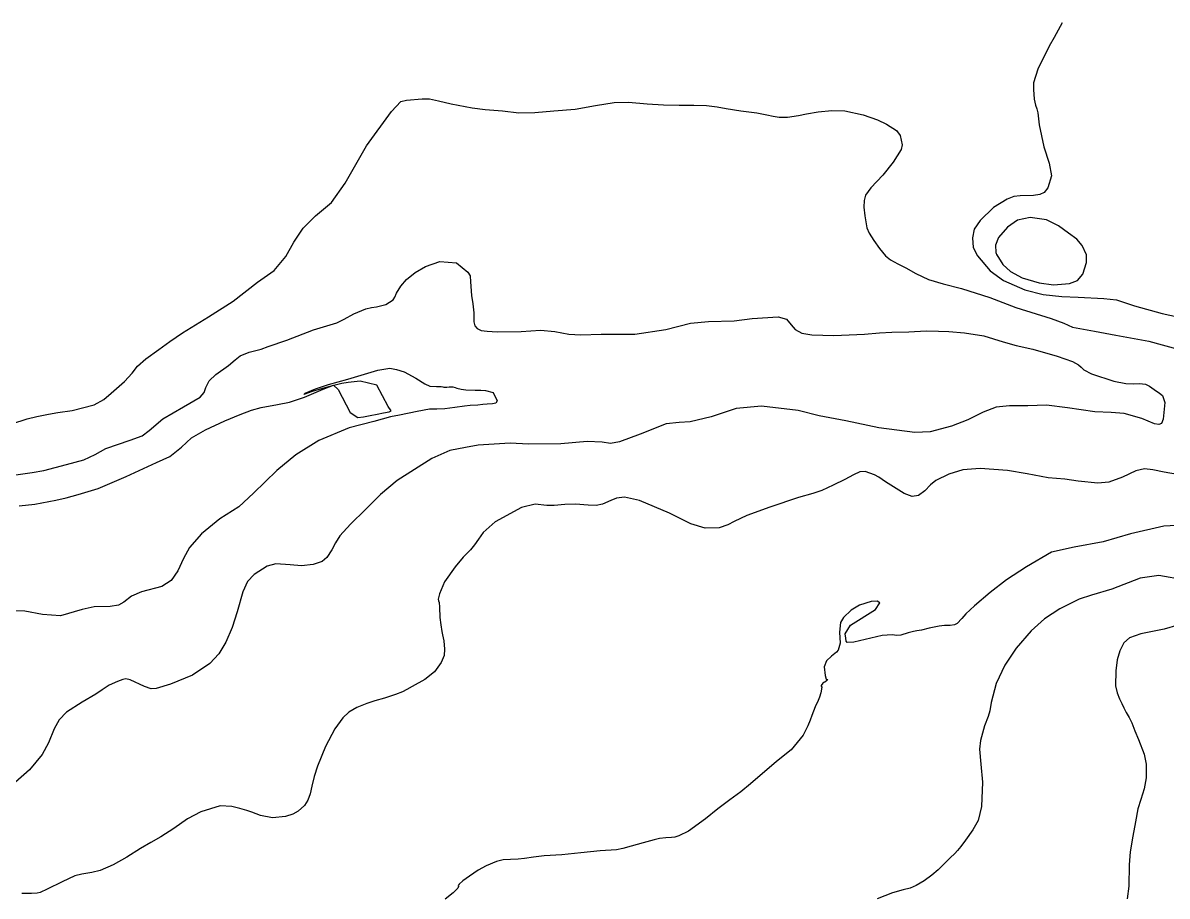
# Model space of a CAD drawing. Extents: x -717077 to -715000, y -984627 to -984000.
# Drawn here: x -716541 to -716014, y -984403 to -984002 of the extents above; entities that cross this region are included whole.
import ezdxf

# ---------------------------------------------------------------- set-up
doc = ezdxf.new("R2010")
doc.units = 0
doc.layers.add('contour_lines', color=1, linetype='CONTINUOUS')

msp = doc.modelspace()

# ---------------------------------------------------------------- linework, layer by layer
at = {"layer": 'contour_lines', "color": 1}
for p, q in [((-716064.327, -984005.104, 275), (-716066.152, -984008.4, 275)), ((-716062.528, -984001.689, 275), (-716064.327, -984005.104, 275)), ((-716066.152, -984008.4, 275), (-716068.476, -984012.43, 275)), ((-716068.476, -984012.43, 275), (-716073.736, -984022.9, 275)), ((-716073.736, -984022.9, 275), (-716075.652, -984029.222, 275)), ((-716075.652, -984029.222, 275), (-716075.778, -984032.348, 275)), ((-716075.778, -984032.348, 275), (-716075.331, -984036.761, 275)), ((-716366.957, -984037.886, 274), (-716364.318, -984037.25, 274)), ((-716364.318, -984037.25, 274), (-716357.046, -984036.674, 274)), ((-716357.046, -984036.674, 274), (-716353.689, -984036.663, 274)), ((-716353.689, -984036.663, 274), (-716349.51, -984037.545, 274)), ((-716349.51, -984037.545, 274), (-716343.806, -984038.948, 274)), ((-716075.331, -984036.761, 275), (-716074.771, -984039.517, 275)), ((-716382.681, -984058.206, 274), (-716371.271, -984042.453, 274)), ((-716371.271, -984042.453, 274), (-716366.957, -984037.886, 274)), ((-716343.806, -984038.948, 274), (-716334.054, -984040.747, 274)), ((-716334.054, -984040.747, 274), (-716328.025, -984041.523, 274)), ((-716328.025, -984041.523, 274), (-716320.124, -984042.117, 274)), ((-716320.124, -984042.117, 274), (-716312.548, -984043.001, 274)), ((-716312.548, -984043.001, 274), (-716305.259, -984042.876, 274)), ((-716305.259, -984042.876, 274), (-716296.495, -984042.134, 274)), ((-716296.495, -984042.134, 274), (-716286.717, -984041.322, 274)), ((-716286.717, -984041.322, 274), (-716277.346, -984039.732, 274)), ((-716277.346, -984039.732, 274), (-716268.644, -984038.318, 274)), ((-716268.644, -984038.318, 274), (-716262.084, -984038.139, 274)), ((-716262.084, -984038.139, 274), (-716253.581, -984038.884, 274)), ((-716253.581, -984038.884, 274), (-716246.053, -984039.296, 274)), ((-716246.053, -984039.296, 274), (-716238.807, -984039.45, 274)), ((-716238.807, -984039.45, 274), (-716232.026, -984039.482, 274)), ((-716232.026, -984039.482, 274), (-716226.281, -984039.74, 274)), ((-716226.281, -984039.74, 274), (-716221.233, -984040.363, 274)), ((-716221.233, -984040.363, 274), (-716217.188, -984041.015, 274)), ((-716217.188, -984041.015, 274), (-716210.385, -984042.097, 274)), ((-716210.385, -984042.097, 274), (-716203.105, -984043.114, 274)), ((-716180.118, -984043.515, 274), (-716174.783, -984042.648, 274)), ((-716174.783, -984042.648, 274), (-716168.604, -984041.909, 274)), ((-716168.604, -984041.909, 274), (-716162.532, -984042.136, 274)), ((-716162.532, -984042.136, 274), (-716154.035, -984044.047, 274)), ((-716074.771, -984039.517, 275), (-716074.137, -984041.256, 275)), ((-716074.137, -984041.256, 275), (-716073.708, -984043.037, 275)), ((-716073.708, -984043.037, 275), (-716073.049, -984048.565, 275)), ((-716203.105, -984043.114, 274), (-716198.511, -984043.989, 274)), ((-716198.511, -984043.989, 274), (-716195.488, -984044.607, 274)), ((-716195.488, -984044.607, 274), (-716192.709, -984045.044, 274)), ((-716192.709, -984045.044, 274), (-716189.003, -984045.083, 274)), ((-716189.003, -984045.083, 274), (-716183.909, -984044.255, 274)), ((-716183.909, -984044.255, 274), (-716180.118, -984043.515, 274)), ((-716154.035, -984044.047, 274), (-716147.513, -984046.269, 274)), ((-716147.513, -984046.269, 274), (-716143.34, -984048.197, 274)), ((-716143.34, -984048.197, 274), (-716138.706, -984051.229, 274)), ((-716138.706, -984051.229, 274), (-716137.012, -984053.533, 274)), ((-716137.012, -984053.533, 274), (-716136.148, -984057.71, 274)), ((-716073.049, -984048.565, 275), (-716070.933, -984058.687, 275)), ((-716392.498, -984075.455, 274), (-716382.681, -984058.206, 274)), ((-716136.148, -984057.71, 274), (-716136.664, -984059.976, 274)), ((-716070.933, -984058.687, 275), (-716068.519, -984066.267, 275)), ((-716136.664, -984059.976, 274), (-716140.31, -984065.809, 274)), ((-716140.31, -984065.809, 274), (-716145.087, -984071.737, 274)), ((-716068.519, -984066.267, 275), (-716067.461, -984071.953, 275)), ((-716145.087, -984071.737, 274), (-716150.65, -984077.576, 274)), ((-716067.461, -984071.953, 275), (-716069.096, -984077.537, 275)), ((-716398.887, -984084.221, 274), (-716392.498, -984075.455, 274)), ((-716150.65, -984077.576, 274), (-716153.01, -984080.982, 274)), ((-716070.81, -984079.655, 275), (-716072.822, -984080.643, 275)), ((-716069.096, -984077.537, 275), (-716070.81, -984079.655, 275)), ((-716406.232, -984090.486, 274), (-716398.887, -984084.221, 274)), ((-716153.702, -984083.333, 274), (-716153.839, -984086.475, 274)), ((-716153.01, -984080.982, 274), (-716153.702, -984083.333, 274)), ((-716087.896, -984082.735, 275), (-716094.081, -984086.58, 275)), ((-716084.752, -984081.538, 275), (-716087.896, -984082.735, 275)), ((-716081.79, -984081.209, 275), (-716084.752, -984081.538, 275)), ((-716075.679, -984081.106, 275), (-716081.79, -984081.209, 275)), ((-716072.822, -984080.643, 275), (-716075.679, -984081.106, 275)), ((-716153.839, -984086.475, 274), (-716153.41, -984090.472, 274)), ((-716094.081, -984086.58, 275), (-716100.323, -984092.525, 275)), ((-716411.896, -984096.137, 274), (-716406.232, -984090.486, 274)), ((-716153.41, -984090.472, 274), (-716152.406, -984095.935, 274)), ((-716100.323, -984092.525, 275), (-716102.992, -984096.608, 275)), ((-716087.73, -984095.69, 276), (-716091.815, -984100.327, 276)), ((-716082.999, -984092.448, 276), (-716087.73, -984095.69, 276)), ((-716077.197, -984091.229, 276), (-716082.999, -984092.448, 276)), ((-716069.748, -984092.243, 276), (-716077.197, -984091.229, 276)), ((-716064.257, -984094.995, 276), (-716069.748, -984092.243, 276)), ((-716059.599, -984098.409, 276), (-716064.257, -984094.995, 276)), ((-716416.172, -984102.537, 274), (-716411.896, -984096.137, 274)), ((-716152.406, -984095.935, 274), (-716151.419, -984098.407, 274)), ((-716151.419, -984098.407, 274), (-716149.193, -984101.757, 274)), ((-716102.992, -984096.608, 275), (-716103.797, -984100.468, 275)), ((-716103.797, -984100.468, 275), (-716103.417, -984105.003, 275)), ((-716091.815, -984100.327, 276), (-716093.273, -984103.985, 276)), ((-716055.769, -984101.196, 276), (-716059.599, -984098.409, 276)), ((-716419.781, -984109.156, 274), (-716416.172, -984102.537, 274)), ((-716149.193, -984101.757, 274), (-716146.534, -984105.448, 274)), ((-716146.534, -984105.448, 274), (-716143.754, -984108.829, 274)), ((-716103.417, -984105.003, 275), (-716101.451, -984108.871, 275)), ((-716093.273, -984103.985, 276), (-716092.987, -984107.239, 276)), ((-716053.268, -984103.993, 276), (-716055.769, -984101.196, 276)), ((-716051.361, -984108.37, 276), (-716053.268, -984103.993, 276)), ((-716425.171, -984115.639, 274), (-716419.781, -984109.156, 274)), ((-716355.623, -984113.777, 273), (-716348.969, -984111.473, 273)), ((-716348.969, -984111.473, 273), (-716341.342, -984112.087, 273)), ((-716143.754, -984108.829, 274), (-716141.581, -984110.6, 274)), ((-716141.581, -984110.6, 274), (-716138.121, -984112.459, 274)), ((-716101.451, -984108.871, 275), (-716095.625, -984115.69, 275)), ((-716092.987, -984107.239, 276), (-716092.569, -984108.484, 276)), ((-716092.618, -984108.406, 276), (-716089.816, -984112.824, 276)), ((-716051.307, -984111.845, 276), (-716051.361, -984108.37, 276)), ((-716432.925, -984120.938, 274), (-716425.171, -984115.639, 274)), ((-716364.322, -984119.679, 273), (-716360.263, -984116.42, 273)), ((-716360.263, -984116.42, 273), (-716355.623, -984113.777, 273)), ((-716341.342, -984112.087, 273), (-716336.038, -984116.276, 273)), ((-716336.038, -984116.276, 273), (-716334.972, -984118.058, 273)), ((-716138.121, -984112.459, 274), (-716134.426, -984114.36, 274)), ((-716134.426, -984114.36, 274), (-716129.928, -984116.875, 274)), ((-716095.625, -984115.69, 275), (-716089.462, -984120.175, 275)), ((-716089.816, -984112.824, 276), (-716086.337, -984116.087, 276)), ((-716086.337, -984116.087, 276), (-716081.001, -984118.973, 276)), ((-716053.044, -984117.232, 276), (-716051.307, -984111.845, 276)), ((-716444.144, -984129.667, 274), (-716432.925, -984120.938, 274)), ((-716366.954, -984122.804, 273), (-716364.322, -984119.679, 273)), ((-716334.972, -984118.058, 273), (-716334.776, -984120.825, 273)), ((-716334.776, -984120.825, 273), (-716334.309, -984127.077, 273)), ((-716129.928, -984116.875, 274), (-716124.099, -984119.718, 274)), ((-716124.099, -984119.718, 274), (-716117.335, -984121.765, 274)), ((-716117.335, -984121.765, 274), (-716108.861, -984123.916, 274)), ((-716089.462, -984120.175, 275), (-716079.721, -984124.443, 275)), ((-716081.001, -984118.973, 276), (-716073.129, -984121.303, 276)), ((-716073.129, -984121.303, 276), (-716066.536, -984122.093, 276)), ((-716066.536, -984122.093, 276), (-716059.067, -984121.61, 276)), ((-716059.067, -984121.61, 276), (-716055.439, -984120.209, 276)), ((-716055.439, -984120.209, 276), (-716053.044, -984117.232, 276)), ((-716369.68, -984127.858, 273), (-716368.926, -984126.061, 273)), ((-716368.926, -984126.061, 273), (-716366.954, -984122.804, 273)), ((-716334.309, -984127.077, 273), (-716333.833, -984130.972, 273)), ((-716108.861, -984123.916, 274), (-716095.883, -984127.999, 274)), ((-716079.721, -984124.443, 275), (-716071.228, -984126.578, 275)), ((-716071.228, -984126.578, 275), (-716062.638, -984127.594, 275)), ((-716455.461, -984136.903, 274), (-716444.144, -984129.667, 274)), ((-716383.074, -984133.27, 273), (-716380.4, -984132.584, 273)), ((-716380.4, -984132.584, 273), (-716378.044, -984132.243, 273)), ((-716378.044, -984132.243, 273), (-716373.863, -984131.135, 273)), ((-716373.863, -984131.135, 273), (-716370.501, -984129.006, 273)), ((-716370.501, -984129.006, 273), (-716369.68, -984127.858, 273)), ((-716333.833, -984130.972, 273), (-716333.363, -984135.091, 273)), ((-716095.883, -984127.999, 274), (-716083.786, -984132.554, 274)), ((-716083.786, -984132.554, 274), (-716067.611, -984137.606, 274)), ((-716062.638, -984127.594, 275), (-716055.187, -984127.789, 275)), ((-716055.187, -984127.789, 275), (-716043.379, -984128.397, 275)), ((-716043.379, -984128.397, 275), (-716037.563, -984129.078, 275)), ((-716037.563, -984129.078, 275), (-716029.173, -984131.846, 275)), ((-716029.173, -984131.846, 275), (-716016.528, -984135.376, 275)), ((-716467.337, -984144.301, 274), (-716455.461, -984136.903, 274)), ((-716392.983, -984137.965, 273), (-716388.501, -984135.505, 273)), ((-716388.501, -984135.505, 273), (-716383.074, -984133.27, 273)), ((-716333.363, -984135.091, 273), (-716333.289, -984139.18, 273)), ((-716213.513, -984138.736, 273), (-716205.256, -984137.636, 273)), ((-716205.256, -984137.636, 273), (-716193.227, -984136.819, 273)), ((-716193.227, -984136.819, 273), (-716189.462, -984137.91, 273)), ((-716067.611, -984137.606, 274), (-716061.805, -984139.826, 274)), ((-716016.528, -984135.376, 275), (-716000.863, -984138.667, 275)), ((-716419.31, -984147.535, 273), (-716407.079, -984142.82, 273)), ((-716407.079, -984142.82, 273), (-716399.505, -984140.614, 273)), ((-716399.505, -984140.614, 273), (-716396.411, -984139.686, 273)), ((-716396.411, -984139.686, 273), (-716392.983, -984137.965, 273)), ((-716333.289, -984139.18, 273), (-716332.836, -984141.023, 273)), ((-716332.836, -984141.023, 273), (-716331.843, -984142.185, 273)), ((-716331.843, -984142.185, 273), (-716329.933, -984143.117, 273)), ((-716329.933, -984143.117, 273), (-716327.175, -984143.503, 273)), ((-716311.547, -984143.63, 273), (-716302.626, -984142.98, 273)), ((-716302.626, -984142.98, 273), (-716296.036, -984143.675, 273)), ((-716259.186, -984144.782, 273), (-716244.864, -984142.656, 273)), ((-716244.864, -984142.656, 273), (-716233.576, -984139.837, 273)), ((-716233.576, -984139.837, 273), (-716225.23, -984139.033, 273)), ((-716225.23, -984139.033, 273), (-716213.513, -984138.736, 273)), ((-716189.462, -984137.91, 273), (-716187.247, -984140.552, 273)), ((-716187.247, -984140.552, 273), (-716185.401, -984142.68, 273)), ((-716185.401, -984142.68, 273), (-716182.413, -984144.329, 273)), ((-716061.805, -984139.826, 274), (-716057.799, -984141.577, 274)), ((-716057.799, -984141.577, 274), (-716047.634, -984143.475, 274)), ((-716478.259, -984151.831, 274), (-716473.244, -984148.294, 274)), ((-716473.244, -984148.294, 274), (-716467.337, -984144.301, 274)), ((-716427.924, -984150.577, 273), (-716419.31, -984147.535, 273)), ((-716327.175, -984143.503, 273), (-716322.568, -984143.81, 273)), ((-716322.568, -984143.81, 273), (-716311.547, -984143.63, 273)), ((-716296.036, -984143.675, 273), (-716289.579, -984144.829, 273)), ((-716289.579, -984144.829, 273), (-716284.122, -984145.093, 273)), ((-716284.122, -984145.093, 273), (-716274.637, -984144.808, 273)), ((-716274.637, -984144.808, 273), (-716259.186, -984144.782, 273)), ((-716182.413, -984144.329, 273), (-716177.688, -984145.163, 273)), ((-716177.688, -984145.163, 273), (-716167.667, -984145.521, 273)), ((-716167.667, -984145.521, 273), (-716153.428, -984144.776, 273)), ((-716153.428, -984144.776, 273), (-716146.556, -984144.268, 273)), ((-716146.556, -984144.268, 273), (-716140.895, -984143.878, 273)), ((-716140.895, -984143.878, 273), (-716133.117, -984143.784, 273)), ((-716133.117, -984143.784, 273), (-716125.148, -984143.318, 273)), ((-716125.148, -984143.318, 273), (-716119.44, -984143.398, 273)), ((-716119.44, -984143.398, 273), (-716114.676, -984143.563, 273)), ((-716114.676, -984143.563, 273), (-716107.444, -984144.264, 273)), ((-716107.444, -984144.264, 273), (-716098.631, -984145.556, 273)), ((-716098.631, -984145.556, 273), (-716089.726, -984148.443, 273)), ((-716047.634, -984143.475, 274), (-716037.866, -984145.321, 274)), ((-716037.866, -984145.321, 274), (-716022.622, -984148.006, 274)), ((-716022.622, -984148.006, 274), (-716008.601, -984151.861, 274)), ((-716484.341, -984156.14, 274), (-716478.259, -984151.831, 274)), ((-716440.89, -984154.874, 273), (-716436.707, -984153.082, 273)), ((-716436.707, -984153.082, 273), (-716433.071, -984152.197, 273)), ((-716433.071, -984152.197, 273), (-716431.232, -984151.772, 273)), ((-716431.232, -984151.772, 273), (-716427.924, -984150.577, 273)), ((-716089.726, -984148.443, 273), (-716083.748, -984150.088, 273)), ((-716083.748, -984150.088, 273), (-716076.053, -984151.726, 273)), ((-716076.053, -984151.726, 273), (-716064.846, -984154.989, 273)), ((-716488.081, -984159.532, 274), (-716484.341, -984156.14, 274)), ((-716446.213, -984159.288, 273), (-716443.099, -984156.593, 273)), ((-716443.099, -984156.593, 273), (-716440.89, -984154.874, 273)), ((-716064.846, -984154.989, 273), (-716057.806, -984157.374, 273)), ((-716057.806, -984157.374, 273), (-716054.939, -984158.909, 273)), ((-716054.939, -984158.909, 273), (-716053.768, -984159.986, 273)), ((-716494.123, -984166.662, 274), (-716490.628, -984162.746, 274)), ((-716490.628, -984162.746, 274), (-716488.081, -984159.532, 274)), ((-716455.104, -984166.266, 273), (-716452.022, -984163.394, 273)), ((-716452.022, -984163.394, 273), (-716446.213, -984159.288, 273)), ((-716391.363, -984165.501, 272), (-716377.433, -984161.349, 272)), ((-716377.433, -984161.349, 272), (-716372.02, -984160.535, 272)), ((-716372.02, -984160.535, 272), (-716368.864, -984161.077, 272)), ((-716368.864, -984161.077, 272), (-716365.362, -984162.179, 272)), ((-716365.362, -984162.179, 272), (-716359.93, -984165.11, 272)), ((-716053.768, -984159.986, 273), (-716052.471, -984161.315, 273)), ((-716052.471, -984161.315, 273), (-716049.018, -984163.12, 273)), ((-716049.018, -984163.12, 273), (-716038.695, -984166.498, 273)), ((-716500.204, -984172.004, 274), (-716494.123, -984166.662, 274)), ((-716457.404, -984171.714, 273), (-716456.704, -984169.415, 273)), ((-716456.704, -984169.415, 273), (-716455.104, -984166.266, 273)), ((-716406.167, -984169.966, 272), (-716400.231, -984168.015, 272)), ((-716399.514, -984168.876, 272), (-716402.895, -984169.823, 272)), ((-716402.595, -984170.195, 272), (-716397.937, -984168.315, 272)), ((-716400.231, -984168.015, 272), (-716391.363, -984165.501, 272)), ((-716396.52, -984168.132, 272), (-716399.514, -984168.876, 272)), ((-716397.937, -984168.315, 272), (-716395.68, -984170.255, 272)), ((-716394.081, -984167.575, 272), (-716396.52, -984168.132, 272)), ((-716391.096, -984167.09, 272), (-716394.081, -984167.575, 272)), ((-716385.635, -984166.539, 272), (-716391.096, -984167.09, 272)), ((-716377.937, -984168.274, 272), (-716385.635, -984166.539, 272)), ((-716372.748, -984178.138, 272), (-716377.937, -984168.274, 272)), ((-716359.93, -984165.11, 272), (-716355.854, -984167.75, 272)), ((-716355.854, -984167.75, 272), (-716353.559, -984168.763, 272)), ((-716353.559, -984168.763, 272), (-716350.429, -984168.955, 272)), ((-716350.429, -984168.955, 272), (-716348.307, -984168.993, 272)), ((-716348.307, -984168.993, 272), (-716347.531, -984169.082, 272)), ((-716347.531, -984169.082, 272), (-716347.144, -984169.221, 272)), ((-716347.144, -984169.221, 272), (-716346.41, -984169.296, 272)), ((-716346.41, -984169.296, 272), (-716345.768, -984169.211, 272)), ((-716345.768, -984169.211, 272), (-716344.662, -984169.019, 272)), ((-716344.662, -984169.019, 272), (-716342.977, -984169.07, 272)), ((-716342.977, -984169.07, 272), (-716341.911, -984169.352, 272)), ((-716341.911, -984169.352, 272), (-716341.056, -984169.738, 272)), ((-716038.695, -984166.498, 273), (-716033.269, -984167.582, 273)), ((-716033.269, -984167.582, 273), (-716029.594, -984167.657, 273)), ((-716029.594, -984167.657, 273), (-716026.86, -984167.48, 273)), ((-716026.86, -984167.48, 273), (-716024.109, -984167.917, 273)), ((-716024.109, -984167.917, 273), (-716022.309, -984168.8, 273)), ((-716022.309, -984168.8, 273), (-716020.203, -984170.284, 273)), ((-716503.619, -984174.926, 274), (-716500.204, -984172.004, 274)), ((-716467.01, -984178.245, 273), (-716459.315, -984173.864, 273)), ((-716459.315, -984173.864, 273), (-716457.404, -984171.714, 273)), ((-716418.077, -984176.08, 272), (-716411.231, -984173.854, 272)), ((-716407.688, -984171.266, 272), (-716411.498, -984172.637, 272)), ((-716411.498, -984172.637, 272), (-716410.862, -984172.041, 272)), ((-716411.231, -984173.854, 272), (-716402.595, -984170.195, 272)), ((-716410.862, -984172.041, 272), (-716406.167, -984169.966, 272)), ((-716402.895, -984169.823, 272), (-716407.688, -984171.266, 272)), ((-716395.68, -984170.255, 272), (-716390.298, -984180.884, 272)), ((-716341.056, -984169.738, 272), (-716339.186, -984170.185, 272)), ((-716339.186, -984170.185, 272), (-716336.914, -984170.492, 272)), ((-716336.914, -984170.492, 272), (-716332.68, -984170.603, 272)), ((-716332.68, -984170.603, 272), (-716330.065, -984170.611, 272)), ((-716330.065, -984170.611, 272), (-716327.955, -984170.685, 272)), ((-716327.955, -984170.685, 272), (-716324.43, -984171.678, 272)), ((-716324.43, -984171.678, 272), (-716322.601, -984175.442, 272)), ((-716020.203, -984170.284, 273), (-716017.788, -984171.938, 273)), ((-716017.788, -984171.938, 273), (-716016.412, -984173.092, 273)), ((-716016.412, -984173.092, 273), (-716015.298, -984176.219, 273)), ((-716518.192, -984179.995, 274), (-716508.129, -984177.358, 274)), ((-716508.129, -984177.358, 274), (-716503.619, -984174.926, 274)), ((-716476.403, -984183.773, 273), (-716467.01, -984178.245, 273)), ((-716440.904, -984181.76, 272), (-716435.584, -984179.827, 272)), ((-716435.584, -984179.827, 272), (-716431.264, -984178.599, 272)), ((-716431.264, -984178.599, 272), (-716423.667, -984177.177, 272)), ((-716423.667, -984177.177, 272), (-716418.077, -984176.08, 272)), ((-716371.316, -984180.174, 272), (-716372.748, -984178.138, 272)), ((-716353.662, -984179.342, 272), (-716359.312, -984180.375, 272)), ((-716350.387, -984179.271, 272), (-716353.662, -984179.342, 272)), ((-716346.713, -984179.15, 272), (-716350.387, -984179.271, 272)), ((-716342.085, -984178.57, 272), (-716346.713, -984179.15, 272)), ((-716337.664, -984177.957, 272), (-716342.085, -984178.57, 272)), ((-716334.976, -984177.661, 272), (-716337.664, -984177.957, 272)), ((-716331.538, -984177.513, 272), (-716334.976, -984177.661, 272)), ((-716329.09, -984177.24, 272), (-716331.538, -984177.513, 272)), ((-716327.107, -984177.005, 272), (-716329.09, -984177.24, 272)), ((-716324.689, -984176.829, 272), (-716327.107, -984177.005, 272)), ((-716323.183, -984176.558, 272), (-716324.689, -984176.829, 272)), ((-716322.601, -984175.442, 272), (-716323.183, -984176.558, 272)), ((-716212.539, -984179.012, 273), (-716224.067, -984182.808, 273)), ((-716200.875, -984177.984, 273), (-716212.539, -984179.012, 273)), ((-716184.051, -984179.919, 273), (-716200.875, -984177.984, 273)), ((-716174.288, -984182.436, 273), (-716184.051, -984179.919, 273)), ((-716092.95, -984178.46, 273), (-716098.921, -984180.666, 273)), ((-716086.799, -984177.749, 273), (-716092.95, -984178.46, 273)), ((-716078.342, -984177.782, 273), (-716086.799, -984177.749, 273)), ((-716069.802, -984177.569, 273), (-716078.342, -984177.782, 273)), ((-716060.037, -984178.712, 273), (-716069.802, -984177.569, 273)), ((-716047.547, -984180.517, 273), (-716060.037, -984178.712, 273)), ((-716015.298, -984176.219, 273), (-716015.975, -984183.964, 273)), ((-716546.02, -984186.058, 274), (-716538.936, -984183.77, 274)), ((-716538.936, -984183.77, 274), (-716534.506, -984182.641, 274)), ((-716534.506, -984182.641, 274), (-716529.078, -984181.626, 274)), ((-716529.078, -984181.626, 274), (-716524.764, -984180.927, 274)), ((-716524.764, -984180.927, 274), (-716518.192, -984179.995, 274)), ((-716482.679, -984189.156, 273), (-716476.403, -984183.773, 273)), ((-716456.809, -984188.878, 272), (-716447.85, -984184.637, 272)), ((-716447.85, -984184.637, 272), (-716440.904, -984181.76, 272)), ((-716379.355, -984185.044, 272), (-716390.732, -984187.998, 272)), ((-716390.298, -984180.884, 272), (-716386.624, -984183.11, 272)), ((-716386.624, -984183.11, 272), (-716384.125, -984182.909, 272)), ((-716384.125, -984182.909, 272), (-716380.951, -984182.315, 272)), ((-716380.951, -984182.315, 272), (-716377.783, -984181.662, 272)), ((-716371.615, -984182.918, 272), (-716379.355, -984185.044, 272)), ((-716377.783, -984181.662, 272), (-716374.821, -984181.084, 272)), ((-716374.821, -984181.084, 272), (-716372.213, -984180.493, 272)), ((-716372.213, -984180.493, 272), (-716371.316, -984180.174, 272)), ((-716367.47, -984182.032, 272), (-716371.615, -984182.918, 272)), ((-716359.312, -984180.375, 272), (-716367.47, -984182.032, 272)), ((-716233.754, -984185.171, 273), (-716238.785, -984185.423, 273)), ((-716224.067, -984182.808, 273), (-716233.754, -984185.171, 273)), ((-716162.074, -984184.782, 273), (-716174.288, -984182.436, 273)), ((-716146.928, -984187.936, 273), (-716162.074, -984184.782, 273)), ((-716105.981, -984184.219, 273), (-716113.503, -984187.236, 273)), ((-716098.921, -984180.666, 273), (-716105.981, -984184.219, 273)), ((-716039.907, -984180.843, 273), (-716047.547, -984180.517, 273)), ((-716034.037, -984181.259, 273), (-716039.907, -984180.843, 273)), ((-716025.851, -984183.695, 273), (-716034.037, -984181.259, 273)), ((-716019.976, -984186.049, 273), (-716025.851, -984183.695, 273)), ((-716015.975, -984183.964, 273), (-716016.738, -984185.987, 273)), ((-716486.029, -984191.638, 273), (-716482.679, -984189.156, 273)), ((-716463.235, -984192.479, 272), (-716456.809, -984188.878, 272)), ((-716390.732, -984187.998, 272), (-716404.67, -984193.69, 272)), ((-716244.717, -984186.084, 273), (-716256.721, -984190.796, 273)), ((-716238.785, -984185.423, 273), (-716244.717, -984186.084, 273)), ((-716130.376, -984190.113, 273), (-716146.928, -984187.936, 273)), ((-716123.333, -984189.74, 273), (-716130.376, -984190.113, 273)), ((-716113.503, -984187.236, 273), (-716123.333, -984189.74, 273)), ((-716017.99, -984186.41, 273), (-716019.976, -984186.049, 273)), ((-716016.738, -984185.987, 273), (-716017.99, -984186.41, 273)), ((-716502.649, -984197.481, 273), (-716491.411, -984193.643, 273)), ((-716491.411, -984193.643, 273), (-716486.029, -984191.638, 273)), ((-716467.881, -984196.895, 272), (-716463.235, -984192.479, 272)), ((-716404.67, -984193.69, 272), (-716415.211, -984200.316, 272)), ((-716324.024, -984195.457, 273), (-716331.267, -984195.93, 273)), ((-716316.568, -984195.026, 273), (-716324.024, -984195.457, 273)), ((-716308.166, -984195.463, 273), (-716316.568, -984195.026, 273)), ((-716293.24, -984195.32, 273), (-716308.166, -984195.463, 273)), ((-716281.082, -984194.201, 273), (-716293.24, -984195.32, 273)), ((-716274.222, -984194.538, 273), (-716281.082, -984194.201, 273)), ((-716270.436, -984195.169, 273), (-716274.222, -984194.538, 273)), ((-716266.274, -984194.297, 273), (-716270.436, -984195.169, 273)), ((-716256.721, -984190.796, 273), (-716266.274, -984194.297, 273)), ((-716512.846, -984202.604, 273), (-716507.604, -984200.151, 273)), ((-716507.604, -984200.151, 273), (-716502.649, -984197.481, 273)), ((-716473.215, -984201.121, 272), (-716467.881, -984196.895, 272)), ((-716415.211, -984200.316, 272), (-716423.986, -984207.482, 272)), ((-716344.332, -984198.337, 273), (-716352.567, -984202.072, 273)), ((-716337.07, -984197.029, 273), (-716344.332, -984198.337, 273)), ((-716331.267, -984195.93, 273), (-716337.07, -984197.029, 273)), ((-716531.298, -984207.582, 273), (-716520.753, -984204.722, 273)), ((-716520.753, -984204.722, 273), (-716512.846, -984202.604, 273)), ((-716493.258, -984210.274, 272), (-716479.421, -984203.844, 272)), ((-716479.421, -984203.844, 272), (-716473.215, -984201.121, 272)), ((-716352.567, -984202.072, 273), (-716368.599, -984212.112, 273)), ((-716547.305, -984209.936, 273), (-716536.575, -984208.457, 273)), ((-716536.575, -984208.457, 273), (-716531.298, -984207.582, 273)), ((-716506.271, -984215.841, 272), (-716493.258, -984210.274, 272)), ((-716423.986, -984207.482, 272), (-716434.674, -984218.011, 272)), ((-716158.552, -984209.545, 274), (-716162.61, -984211.623, 274)), ((-716155.633, -984208.111, 274), (-716158.552, -984209.545, 274)), ((-716153.245, -984208.054, 274), (-716155.633, -984208.111, 274)), ((-716148.851, -984209.485, 274), (-716153.245, -984208.054, 274)), ((-716146.824, -984210.688, 274), (-716148.851, -984209.485, 274)), ((-716143.776, -984212.8, 274), (-716146.824, -984210.688, 274)), ((-716114.678, -984209.251, 274), (-716120.698, -984212.134, 274)), ((-716108.303, -984207.285, 274), (-716114.678, -984209.251, 274)), ((-716100.234, -984206.609, 274), (-716108.303, -984207.285, 274)), ((-716087.684, -984207.493, 274), (-716100.234, -984206.609, 274)), ((-716078.556, -984209.073, 274), (-716087.684, -984207.493, 274)), ((-716068.889, -984210.886, 274), (-716078.556, -984209.073, 274)), ((-716061.255, -984211.516, 274), (-716068.889, -984210.886, 274)), ((-716055.117, -984212.385, 274), (-716061.255, -984211.516, 274)), ((-716034.7, -984210.633, 274), (-716041.032, -984212.991, 274)), ((-716028.604, -984207.683, 274), (-716034.7, -984210.633, 274)), ((-716024.639, -984206.773, 274), (-716028.604, -984207.683, 274)), ((-716020.812, -984207.284, 274), (-716024.639, -984206.773, 274)), ((-716015.512, -984208.27, 274), (-716020.812, -984207.284, 274)), ((-716003.368, -984210.536, 274), (-716015.512, -984208.27, 274)), ((-716515.391, -984218.588, 272), (-716506.271, -984215.841, 272)), ((-716368.599, -984212.112, 273), (-716376.332, -984218.659, 273)), ((-716173.078, -984216.721, 274), (-716177.295, -984218.104, 274)), ((-716167.936, -984214.294, 274), (-716173.078, -984216.721, 274)), ((-716162.61, -984211.623, 274), (-716167.936, -984214.294, 274)), ((-716135.247, -984218.168, 274), (-716143.776, -984212.8, 274)), ((-716125.726, -984216.844, 274), (-716128.672, -984219.004, 274)), ((-716123.156, -984214.101, 274), (-716125.726, -984216.844, 274)), ((-716120.698, -984212.134, 274), (-716123.156, -984214.101, 274)), ((-716046.146, -984213.368, 274), (-716055.117, -984212.385, 274)), ((-716041.032, -984212.991, 274), (-716046.146, -984213.368, 274)), ((-716535.4, -984223.003, 272), (-716525.662, -984221.208, 272)), ((-716525.662, -984221.208, 272), (-716520.891, -984220.174, 272)), ((-716520.891, -984220.174, 272), (-716515.391, -984218.588, 272)), ((-716434.674, -984218.011, 272), (-716441.527, -984224.251, 272)), ((-716376.332, -984218.659, 273), (-716383.106, -984225.511, 273)), ((-716270.323, -984221.293, 274), (-716274.103, -984222.964, 274)), ((-716267.711, -984220.249, 274), (-716270.323, -984221.293, 274)), ((-716263.912, -984219.835, 274), (-716267.711, -984220.249, 274)), ((-716257.087, -984221.409, 274), (-716263.912, -984219.835, 274)), ((-716243.239, -984227.124, 274), (-716257.087, -984221.409, 274)), ((-716183.881, -984220.013, 274), (-716197.059, -984224.49, 274)), ((-716177.295, -984218.104, 274), (-716183.881, -984220.013, 274)), ((-716131.627, -984219.582, 274), (-716135.247, -984218.168, 274)), ((-716128.672, -984219.004, 274), (-716131.627, -984219.582, 274)), ((-716542.56, -984223.865, 272), (-716535.4, -984223.003, 272)), ((-716441.527, -984224.251, 272), (-716450.208, -984229.788, 272)), ((-716383.106, -984225.511, 273), (-716390.109, -984232.208, 273)), ((-716311.308, -984224.5, 274), (-716323.519, -984231.183, 274)), ((-716305.004, -984223.11, 274), (-716311.308, -984224.5, 274)), ((-716299.734, -984223.58, 274), (-716305.004, -984223.11, 274)), ((-716296.321, -984223.629, 274), (-716299.734, -984223.58, 274)), ((-716291.356, -984223.112, 274), (-716296.321, -984223.629, 274)), ((-716286.479, -984222.97, 274), (-716291.356, -984223.112, 274)), ((-716280.677, -984223.543, 274), (-716286.479, -984222.97, 274)), ((-716277.003, -984223.643, 274), (-716280.677, -984223.543, 274)), ((-716274.103, -984222.964, 274), (-716277.003, -984223.643, 274)), ((-716233.389, -984232.013, 274), (-716243.239, -984227.124, 274)), ((-716197.059, -984224.49, 274), (-716207.719, -984228.306, 274)), ((-716450.208, -984229.788, 272), (-716458.649, -984236.707, 272)), ((-716390.109, -984232.208, 273), (-716394.915, -984237.59, 273)), ((-716323.519, -984231.183, 274), (-716328.995, -984236.021, 274)), ((-716226.838, -984234.115, 274), (-716233.389, -984232.013, 274)), ((-716216.364, -984232.492, 274), (-716220.454, -984233.892, 274)), ((-716213.49, -984230.966, 274), (-716216.364, -984232.492, 274)), ((-716207.719, -984228.306, 274), (-716213.49, -984230.966, 274)), ((-716458.649, -984236.707, 272), (-716464.127, -984243.033, 272)), ((-716394.915, -984237.59, 273), (-716397.019, -984240.858, 273)), ((-716328.995, -984236.021, 274), (-716331.183, -984239.095, 274)), ((-716220.454, -984233.892, 274), (-716226.838, -984234.115, 274)), ((-716031.002, -984236.755, 275), (-716043.619, -984240.333, 275)), ((-716015.762, -984233.081, 275), (-716031.002, -984236.755, 275)), ((-716007.165, -984232.703, 275), (-716015.762, -984233.081, 275)), ((-716464.127, -984243.033, 272), (-716466.899, -984248.043, 272)), ((-716397.019, -984240.858, 273), (-716398.695, -984244.065, 273)), ((-716332.946, -984241.759, 274), (-716334.815, -984244.089, 274)), ((-716331.183, -984239.095, 274), (-716332.946, -984241.759, 274)), ((-716056.931, -984242.787, 275), (-716067.393, -984245.16, 275)), ((-716043.619, -984240.333, 275), (-716056.931, -984242.787, 275)), ((-716466.899, -984248.043, 272), (-716469.579, -984253.669, 272)), ((-716401.027, -984247.589, 273), (-716403.188, -984249.391, 273)), ((-716398.695, -984244.065, 273), (-716401.027, -984247.589, 273)), ((-716338.151, -984247.399, 274), (-716341.969, -984251.908, 274)), ((-716334.815, -984244.089, 274), (-716338.151, -984247.399, 274)), ((-716067.393, -984245.16, 275), (-716078.948, -984251.831, 275)), ((-716469.579, -984253.669, 272), (-716472.544, -984258.165, 272)), ((-716428.451, -984251.565, 273), (-716434.468, -984255.459, 273)), ((-716424.437, -984250.549, 273), (-716428.451, -984251.565, 273)), ((-716417.843, -984251.003, 273), (-716424.437, -984250.549, 273)), ((-716412.564, -984251.365, 273), (-716417.843, -984251.003, 273)), ((-716407.3, -984250.86, 273), (-716412.564, -984251.365, 273)), ((-716403.188, -984249.391, 273), (-716407.3, -984250.86, 273)), ((-716341.969, -984251.908, 274), (-716346.771, -984258.796, 274)), ((-716078.948, -984251.831, 275), (-716088.111, -984257.789, 275)), ((-716472.544, -984258.165, 272), (-716476.904, -984260.917, 272)), ((-716437.449, -984258.624, 273), (-716439.57, -984263.308, 273)), ((-716434.468, -984255.459, 273), (-716437.449, -984258.624, 273)), ((-716346.771, -984258.796, 274), (-716349.171, -984264.341, 274)), ((-716088.111, -984257.789, 275), (-716095.696, -984263.629, 275)), ((-716026.561, -984257.133, 276), (-716039.583, -984262.19, 276)), ((-716018.003, -984255.843, 276), (-716026.561, -984257.133, 276)), ((-716005.835, -984257.978, 276), (-716018.003, -984255.843, 276)), ((-716486.253, -984263.342, 272), (-716490.915, -984265.367, 272)), ((-716476.904, -984260.917, 272), (-716486.253, -984263.342, 272)), ((-716439.57, -984263.308, 273), (-716442.263, -984272.542, 273)), ((-716095.696, -984263.629, 275), (-716102.899, -984269.808, 275)), ((-716039.583, -984262.19, 276), (-716048.987, -984264.96, 276)), ((-716494.396, -984268.042, 272), (-716496.917, -984269.537, 272)), ((-716490.915, -984265.367, 272), (-716494.396, -984268.042, 272)), ((-716349.171, -984264.341, 274), (-716349.676, -984266.699, 274)), ((-716349.676, -984266.699, 274), (-716349.617, -984267.471, 274)), ((-716349.617, -984267.471, 274), (-716349.302, -984268.258, 274)), ((-716349.302, -984268.258, 274), (-716349.097, -984270.424, 274)), ((-716155.763, -984269.487, 275), (-716159.687, -984271.839, 275)), ((-716150.448, -984267.831, 275), (-716155.763, -984269.487, 275)), ((-716147.714, -984267.613, 275), (-716150.448, -984267.831, 275)), ((-716148.472, -984271.485, 275), (-716146.366, -984268.436, 275)), ((-716146.366, -984268.436, 275), (-716147.714, -984267.613, 275)), ((-716054.717, -984266.763, 276), (-716063.597, -984271.21, 276)), ((-716048.987, -984264.96, 276), (-716054.717, -984266.763, 276)), ((-716540.017, -984272.296, 272), (-716547.579, -984272.037, 272)), ((-716531.781, -984273.837, 272), (-716540.017, -984272.296, 272)), ((-716523.625, -984274.376, 272), (-716531.781, -984273.837, 272)), ((-716513.55, -984271.499, 272), (-716523.625, -984274.376, 272)), ((-716508.047, -984270.304, 272), (-716513.55, -984271.499, 272)), ((-716500.627, -984270.037, 272), (-716508.047, -984270.304, 272)), ((-716496.917, -984269.537, 272), (-716500.627, -984270.037, 272)), ((-716442.263, -984272.542, 273), (-716444.516, -984279.751, 273)), ((-716349.097, -984270.424, 274), (-716348.889, -984275.151, 274)), ((-716159.687, -984271.839, 275), (-716163.21, -984275.128, 275)), ((-716159.916, -984278.662, 275), (-716148.472, -984271.485, 275)), ((-716106.928, -984273.46, 275), (-716108.733, -984275.655, 275)), ((-716102.899, -984269.808, 275), (-716106.928, -984273.46, 275)), ((-716063.597, -984271.21, 276), (-716070.579, -984275.801, 276)), ((-716444.516, -984279.751, 273), (-716447.38, -984286.499, 273)), ((-716348.889, -984275.151, 274), (-716348.5, -984278.57, 274)), ((-716348.5, -984278.57, 274), (-716347.979, -984281.591, 274)), ((-716164.499, -984277.446, 275), (-716164.952, -984281.865, 275)), ((-716163.21, -984275.128, 275), (-716164.499, -984277.446, 275)), ((-716162.469, -984282.663, 275), (-716159.916, -984278.662, 275)), ((-716123.692, -984280.047, 275), (-716127.309, -984280.924, 275)), ((-716119.116, -984279.149, 275), (-716123.692, -984280.047, 275)), ((-716116.729, -984278.871, 275), (-716119.116, -984279.149, 275)), ((-716114.129, -984278.833, 275), (-716116.729, -984278.871, 275)), ((-716112, -984278.542, 275), (-716114.129, -984278.833, 275)), ((-716110.787, -984277.862, 275), (-716112, -984278.542, 275)), ((-716108.733, -984275.655, 275), (-716110.787, -984277.862, 275)), ((-716070.579, -984275.801, 276), (-716076.729, -984281.3, 276)), ((-716009.205, -984278.758, 277), (-716015.503, -984280.566, 277)), ((-716347.979, -984281.591, 274), (-716347.686, -984283.128, 274)), ((-716347.686, -984283.128, 274), (-716347.045, -984285.906, 274)), ((-716164.952, -984281.865, 275), (-716164.625, -984286.96, 275)), ((-716162.097, -984284.713, 275), (-716162.469, -984282.663, 275)), ((-716161.999, -984285.969, 275), (-716162.097, -984284.713, 275)), ((-716145.29, -984283.377, 275), (-716158.388, -984286.504, 275)), ((-716140.828, -984283.184, 275), (-716145.29, -984283.377, 275)), ((-716138.549, -984283.489, 275), (-716140.828, -984283.184, 275)), ((-716136.717, -984283.343, 275), (-716138.549, -984283.489, 275)), ((-716133.449, -984282.287, 275), (-716136.717, -984283.343, 275)), ((-716130.965, -984281.539, 275), (-716133.449, -984282.287, 275)), ((-716129.347, -984281.288, 275), (-716130.965, -984281.539, 275)), ((-716127.309, -984280.924, 275), (-716129.347, -984281.288, 275)), ((-716076.729, -984281.3, 276), (-716083.733, -984289.232, 276)), ((-716031.545, -984284.445, 277), (-716034.077, -984286.832, 277)), ((-716026.353, -984282.598, 277), (-716031.545, -984284.445, 277)), ((-716015.503, -984280.566, 277), (-716026.353, -984282.598, 277)), ((-716447.38, -984286.499, 273), (-716450.679, -984291.9, 273)), ((-716347.045, -984285.906, 274), (-716346.759, -984289.74, 274)), ((-716346.759, -984289.74, 274), (-716347.038, -984292.585, 274)), ((-716165.595, -984290.11, 275), (-716166.441, -984291.149, 275)), ((-716164.625, -984286.96, 275), (-716165.595, -984290.11, 275)), ((-716161.415, -984286.671, 275), (-716161.999, -984285.969, 275)), ((-716158.388, -984286.504, 275), (-716161.415, -984286.671, 275)), ((-716083.733, -984289.232, 276), (-716088.917, -984297.09, 276)), ((-716035.984, -984290.43, 277), (-716037.202, -984294.598, 277)), ((-716034.077, -984286.832, 277), (-716035.984, -984290.43, 277)), ((-716450.679, -984291.9, 273), (-716454.845, -984296.369, 273)), ((-716347.038, -984292.585, 274), (-716348.294, -984295.861, 274)), ((-716170.92, -984295.037, 275), (-716172.019, -984297.779, 275)), ((-716168.63, -984292.905, 275), (-716170.92, -984295.037, 275)), ((-716166.441, -984291.149, 275), (-716168.63, -984292.905, 275)), ((-716037.202, -984294.598, 277), (-716037.811, -984299.672, 277)), ((-716454.845, -984296.369, 273), (-716462.854, -984301.701, 273)), ((-716351.383, -984300.084, 274), (-716355.831, -984303.65, 274)), ((-716348.294, -984295.861, 274), (-716351.383, -984300.084, 274)), ((-716172.019, -984297.779, 275), (-716171.601, -984301.819, 275)), ((-716088.917, -984297.09, 276), (-716092.901, -984305.563, 276)), ((-716037.811, -984299.672, 277), (-716037.905, -984306.594, 277)), ((-716501.118, -984306.339, 273), (-716504.391, -984308.497, 273)), ((-716497.381, -984304.57, 273), (-716501.118, -984306.339, 273)), ((-716494.856, -984303.732, 273), (-716497.381, -984304.57, 273)), ((-716493.433, -984303.339, 273), (-716494.856, -984303.732, 273)), ((-716491.493, -984303.9, 273), (-716493.433, -984303.339, 273)), ((-716484.957, -984306.915, 273), (-716491.493, -984303.9, 273)), ((-716472.976, -984305.826, 273), (-716479.514, -984307.836, 273)), ((-716462.854, -984301.701, 273), (-716472.976, -984305.826, 273)), ((-716355.831, -984303.65, 274), (-716361.642, -984306.902, 274)), ((-716172.629, -984305.296, 275), (-716173.427, -984306.361, 275)), ((-716173.427, -984306.361, 275), (-716173.401, -984306.696, 275)), ((-716172.284, -984305.088, 275), (-716172.629, -984305.296, 275)), ((-716171.764, -984304.874, 275), (-716172.284, -984305.088, 275)), ((-716170.945, -984304.226, 275), (-716171.764, -984304.874, 275)), ((-716171.601, -984301.819, 275), (-716171.14, -984303.457, 275)), ((-716171.14, -984303.457, 275), (-716170.382, -984303.635, 275)), ((-716170.382, -984303.635, 275), (-716170.945, -984304.226, 275)), ((-716092.901, -984305.563, 276), (-716095.242, -984314.266, 276)), ((-716507.299, -984310.444, 273), (-716513.588, -984314.175, 273)), ((-716504.391, -984308.497, 273), (-716507.299, -984310.444, 273)), ((-716481.834, -984308.015, 273), (-716484.957, -984306.915, 273)), ((-716479.514, -984307.836, 273), (-716481.834, -984308.015, 273)), ((-716369.351, -984310.587, 274), (-716374.45, -984312.267, 274)), ((-716366.199, -984309.334, 274), (-716369.351, -984310.587, 274)), ((-716364.158, -984308.276, 274), (-716366.199, -984309.334, 274)), ((-716361.642, -984306.902, 274), (-716364.158, -984308.276, 274)), ((-716173.641, -984309.835, 275), (-716174.179, -984311.86, 275)), ((-716173.152, -984307.129, 275), (-716173.641, -984309.835, 275)), ((-716173.401, -984306.696, 275), (-716173.152, -984307.129, 275)), ((-716037.905, -984306.594, 277), (-716037.257, -984309.841, 277)), ((-716037.257, -984309.841, 277), (-716036.06, -984312.563, 277)), ((-716513.588, -984314.175, 273), (-716520.769, -984318.707, 273)), ((-716387.21, -984316.626, 274), (-716390.865, -984318.731, 274)), ((-716382.547, -984314.67, 274), (-716387.21, -984316.626, 274)), ((-716378.924, -984313.54, 274), (-716382.547, -984314.67, 274)), ((-716374.45, -984312.267, 274), (-716378.924, -984313.54, 274)), ((-716176.146, -984316.279, 275), (-716177.666, -984320.238, 275)), ((-716174.848, -984313.391, 275), (-716176.146, -984316.279, 275)), ((-716174.179, -984311.86, 275), (-716174.848, -984313.391, 275)), ((-716095.242, -984314.266, 276), (-716095.768, -984318.048, 276)), ((-716036.06, -984312.563, 277), (-716035.115, -984314.696, 277)), ((-716035.115, -984314.696, 277), (-716034.198, -984316.714, 277)), ((-716034.198, -984316.714, 277), (-716032.997, -984318.88, 277)), ((-716524.24, -984322.162, 273), (-716526.447, -984326.421, 273)), ((-716520.769, -984318.707, 273), (-716524.24, -984322.162, 273)), ((-716393.593, -984321.236, 274), (-716397.236, -984326.321, 274)), ((-716390.865, -984318.731, 274), (-716393.593, -984321.236, 274)), ((-716177.666, -984320.238, 275), (-716178.511, -984322.35, 275)), ((-716096.616, -984320.756, 276), (-716098.249, -984325.029, 276)), ((-716095.768, -984318.048, 276), (-716096.616, -984320.756, 276)), ((-716032.997, -984318.88, 277), (-716031.666, -984321.118, 277)), ((-716031.666, -984321.118, 277), (-716030.477, -984323.654, 277)), ((-716526.447, -984326.421, 273), (-716529.083, -984332.82, 273)), ((-716397.236, -984326.321, 274), (-716401.621, -984334.565, 274)), ((-716179.581, -984324.931, 275), (-716181.776, -984329.221, 275)), ((-716178.511, -984322.35, 275), (-716179.581, -984324.931, 275)), ((-716098.249, -984325.029, 276), (-716100.113, -984331.698, 276)), ((-716030.477, -984323.654, 277), (-716029.02, -984327.329, 277)), ((-716029.02, -984327.329, 277), (-716027.421, -984331.325, 277)), ((-716181.776, -984329.221, 275), (-716187.289, -984336.044, 275)), ((-716100.113, -984331.698, 276), (-716100.501, -984335.747, 276)), ((-716027.421, -984331.325, 277), (-716024.85, -984338.059, 277)), ((-716529.083, -984332.82, 273), (-716532.06, -984338.11, 273)), ((-716401.621, -984334.565, 274), (-716405.22, -984343.536, 274)), ((-716187.289, -984336.044, 275), (-716193.934, -984341.372, 275)), ((-716100.501, -984335.747, 276), (-716099.916, -984342.664, 276)), ((-716532.06, -984338.11, 273), (-716537.802, -984345.188, 273)), ((-716193.934, -984341.372, 275), (-716206.035, -984351.678, 275)), ((-716099.916, -984342.664, 276), (-716099.25, -984350.866, 276)), ((-716024.85, -984338.059, 277), (-716023.857, -984342.636, 277)), ((-716023.857, -984342.636, 277), (-716023.9, -984348.869, 277)), ((-716537.802, -984345.188, 273), (-716544.253, -984350.847, 273)), ((-716406.804, -984348.348, 274), (-716407.883, -984352.806, 274)), ((-716405.22, -984343.536, 274), (-716406.804, -984348.348, 274)), ((-716407.883, -984352.806, 274), (-716408.682, -984356.201, 274)), ((-716206.035, -984351.678, 275), (-716210.431, -984355.415, 275)), ((-716099.25, -984350.866, 276), (-716099.681, -984362.062, 276)), ((-716023.9, -984348.869, 277), (-716024.815, -984354, 277)), ((-716408.682, -984356.201, 274), (-716409.673, -984359.109, 274)), ((-716215.507, -984359.021, 275), (-716221.027, -984363.102, 275)), ((-716210.431, -984355.415, 275), (-716215.507, -984359.021, 275)), ((-716026.343, -984358.859, 277), (-716027.63, -984363.094, 277)), ((-716024.815, -984354, 277), (-716026.343, -984358.859, 277)), ((-716450.103, -984361.839, 274), (-716458.973, -984364.466, 274)), ((-716444.657, -984362.085, 274), (-716450.103, -984361.839, 274)), ((-716440.95, -984363.07, 274), (-716444.657, -984362.085, 274)), ((-716437.775, -984363.931, 274), (-716440.95, -984363.07, 274)), ((-716435.436, -984364.71, 274), (-716437.775, -984363.931, 274)), ((-716414.117, -984364.197, 274), (-716416.595, -984365.638, 274)), ((-716411.255, -984361.593, 274), (-716414.117, -984364.197, 274)), ((-716409.673, -984359.109, 274), (-716411.255, -984361.593, 274)), ((-716221.027, -984363.102, 275), (-716226.704, -984367.793, 275)), ((-716099.681, -984362.062, 276), (-716101.217, -984368.567, 276)), ((-716027.63, -984363.094, 277), (-716028.837, -984369.148, 277)), ((-716465.072, -984367.773, 274), (-716471.433, -984372.247, 274)), ((-716458.973, -984364.466, 274), (-716465.072, -984367.773, 274)), ((-716431.559, -984366.157, 274), (-716435.436, -984364.71, 274)), ((-716425.984, -984367.346, 274), (-716431.559, -984366.157, 274)), ((-716419.953, -984366.686, 274), (-716425.984, -984367.346, 274)), ((-716416.595, -984365.638, 274), (-716419.953, -984366.686, 274)), ((-716226.704, -984367.793, 275), (-716234.459, -984373.389, 275)), ((-716101.217, -984368.567, 276), (-716103.585, -984372.845, 276)), ((-716028.837, -984369.148, 277), (-716029.972, -984375.743, 277)), ((-716471.433, -984372.247, 274), (-716477.342, -984376.026, 274)), ((-716234.459, -984373.389, 275), (-716238.883, -984375.61, 275)), ((-716103.585, -984372.845, 276), (-716107.021, -984377.575, 276)), ((-716481.911, -984378.641, 274), (-716486.682, -984381.46, 274)), ((-716477.342, -984376.026, 274), (-716481.911, -984378.641, 274)), ((-716255.442, -984378.862, 275), (-716260.929, -984380.295, 275)), ((-716250.353, -984377.441, 275), (-716255.442, -984378.862, 275)), ((-716247.902, -984376.845, 275), (-716250.353, -984377.441, 275)), ((-716244.94, -984376.427, 275), (-716247.902, -984376.845, 275)), ((-716242.379, -984376.3, 275), (-716244.94, -984376.427, 275)), ((-716240.834, -984376.187, 275), (-716242.379, -984376.3, 275)), ((-716238.883, -984375.61, 275), (-716240.834, -984376.187, 275)), ((-716107.021, -984377.575, 276), (-716109.176, -984380.449, 276)), ((-716029.972, -984375.743, 277), (-716031.25, -984382.92, 277)), ((-716493.065, -984385.343, 274), (-716499.323, -984388.961, 274)), ((-716486.682, -984381.46, 274), (-716493.065, -984385.343, 274)), ((-716305.85, -984385.344, 275), (-716309.996, -984386.021, 275)), ((-716300.858, -984384.819, 275), (-716305.85, -984385.344, 275)), ((-716292.801, -984384.278, 275), (-716300.858, -984384.819, 275)), ((-716284.104, -984383.367, 275), (-716292.801, -984384.278, 275)), ((-716275.228, -984382.548, 275), (-716284.104, -984383.367, 275)), ((-716267.645, -984381.974, 275), (-716275.228, -984382.548, 275)), ((-716264.75, -984381.416, 275), (-716267.645, -984381.974, 275)), ((-716260.929, -984380.295, 275), (-716264.75, -984381.416, 275)), ((-716111.925, -984383.659, 276), (-716113.998, -984385.644, 276)), ((-716110.674, -984382.354, 276), (-716111.925, -984383.659, 276)), ((-716109.176, -984380.449, 276), (-716110.674, -984382.354, 276)), ((-716031.25, -984382.92, 277), (-716031.706, -984388.965, 277)), ((-716499.323, -984388.961, 274), (-716505.221, -984391.503, 274)), ((-716327.693, -984389.366, 275), (-716331.326, -984391.422, 275)), ((-716322.946, -984387.365, 275), (-716327.693, -984389.366, 275)), ((-716319.841, -984386.62, 275), (-716322.946, -984387.365, 275)), ((-716316.384, -984386.391, 275), (-716319.841, -984386.62, 275)), ((-716312.914, -984386.299, 275), (-716316.384, -984386.391, 275)), ((-716309.996, -984386.021, 275), (-716312.914, -984386.299, 275)), ((-716116.794, -984388.453, 276), (-716119.523, -984391.224, 276)), ((-716113.998, -984385.644, 276), (-716116.794, -984388.453, 276)), ((-716031.706, -984388.965, 277), (-716031.898, -984398.8, 277)), ((-716516.959, -984394.043, 274), (-716522.711, -984396.681, 274)), ((-716513.801, -984393.137, 274), (-716516.959, -984394.043, 274)), ((-716509.174, -984392.501, 274), (-716513.801, -984393.137, 274)), ((-716505.221, -984391.503, 274), (-716509.174, -984392.501, 274)), ((-716335.364, -984394.057, 275), (-716338.389, -984396.303, 275)), ((-716331.326, -984391.422, 275), (-716335.364, -984394.057, 275)), ((-716122.488, -984393.708, 276), (-716126.089, -984396.256, 276)), ((-716119.523, -984391.224, 276), (-716122.488, -984393.708, 276)), ((-716529.618, -984400.062, 274), (-716532.934, -984401.61, 274)), ((-716522.711, -984396.681, 274), (-716529.618, -984400.062, 274)), ((-716340.66, -984399.661, 275), (-716342.745, -984401.844, 275)), ((-716340.345, -984398.888, 275), (-716340.66, -984399.661, 275)), ((-716340.076, -984397.782, 275), (-716340.533, -984398.457, 275)), ((-716340.533, -984398.457, 275), (-716340.345, -984398.888, 275)), ((-716338.389, -984396.303, 275), (-716340.076, -984397.782, 275)), ((-716135.695, -984400.426, 276), (-716140.604, -984401.744, 276)), ((-716132.539, -984399.677, 276), (-716135.695, -984400.426, 276)), ((-716129.64, -984398.458, 276), (-716132.539, -984399.677, 276)), ((-716126.089, -984396.256, 276), (-716129.64, -984398.458, 276)), ((-716031.898, -984398.8, 277), (-716032.607, -984404.53, 277)), ((-716536.842, -984402.035, 274), (-716541.416, -984402.059, 274)), ((-716534.297, -984401.956, 274), (-716536.842, -984402.035, 274)), ((-716532.934, -984401.61, 274), (-716534.297, -984401.956, 274)), ((-716342.745, -984401.844, 275), (-716346.527, -984404.68, 275)), ((-716140.604, -984401.744, 276), (-716147.607, -984404.558, 276))]:
    msp.add_line(p, q, dxfattribs=at)

doc.saveas('drawing.dxf')
